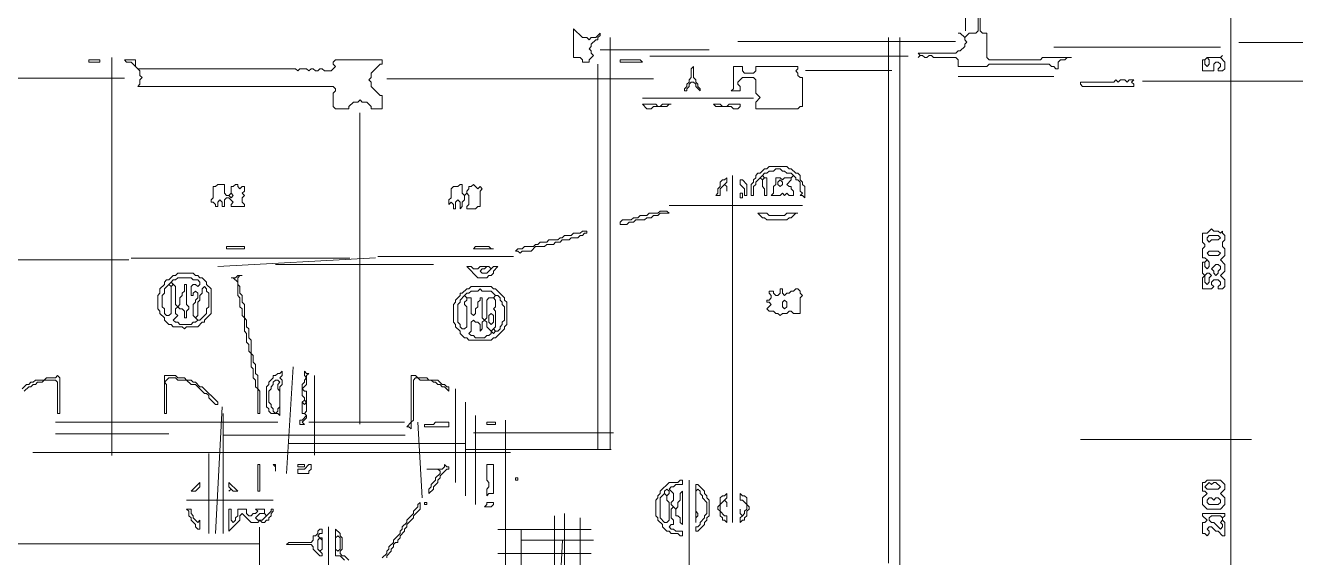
# Model space of a CAD drawing. Extents: x 12 to 2459, y 13 to 1740.
# Drawn here: x 1514 to 2085, y 1105 to 1344 of the extents above; entities that cross this region are included whole.
import ezdxf

# ---------------------------------------------------------------- set-up
doc = ezdxf.new("R2010")
doc.units = 0
for name, color, linetype, lineweight in [('TRACE_CURVE', 6, 'Continuous', 0), ('TRACE_STRAIGHT', 5, 'Continuous', 0), ('TRACE_TEXT_SYMBOL', 6, 'Continuous', 0)]:
    doc.layers.add(name, color=color, linetype=linetype, lineweight=lineweight)

msp = doc.modelspace()

# ---------------------------------------------------------------- linework, layer by layer
at = {"layer": 'TRACE_CURVE', "color": 6}
for points in [[(1942, 1532), (1942, 1342), (1941, 1341), (1938, 1341), (1936, 1339), (1934, 1341), (1933, 1341), (1934, 1341), (1936, 1339), (1936, 1338), (1937, 1337), (1936, 1336), (1936, 1335), (1934, 1333), (1933, 1333), (1932, 1332), (1915, 1332), (1916, 1331), (1915, 1330), (1916, 1331), (1917, 1331), (1918, 1330), (1919, 1330), (1920, 1331), (1921, 1331), (1922, 1330), (1932, 1330), (1933, 1329), (1933, 1326), (1946, 1326), (1947, 1327), (1974, 1327), (1975, 1326), (1976, 1326), (1977, 1325), (1978, 1325), (1978, 1328), (1979, 1329), (1981, 1329), (1982, 1330), (1984, 1330), (1971, 1330), (1970, 1329), (1947, 1329), (1946, 1330), (1946, 1341), (1944, 1341), (1943, 1342), (1943, 1532)], [(1653, 1118), (1653, 1106), (1655, 1106), (1657, 1104)], [(1659, 1104), (1657, 1106), (1656, 1106), (1655, 1107), (1655, 1108), (1656, 1109), (1656, 1114), (1655, 1115), (1655, 1116), (1653, 1118)]]:
    msp.add_lwpolyline(points, dxfattribs=at)
msp.add_lwpolyline([(1653, 1114), (1654, 1115), (1655, 1114), (1655, 1109), (1654, 1108), (1653, 1109)], close=True, dxfattribs=at)
at = {"layer": 'TRACE_STRAIGHT', "color": 5}
for p, q in [((1936.31, 1540), (1936.31, 1342)), ((2055.66, 1494), (2055.66, 894.88)), ((1776.46, 1339), (1776.46, 1153.78)), ((1834, 1337.27), (1931.87, 1337.27)), ((1901.64, 1339), (1901.64, 1102.62)), ((1906.74, 1339), (1906.74, 1095.12)), ((1772, 1333.5), (1821, 1333.5)), ((1976, 1334.63), (2051, 1334.63)), ((2059.35, 1336.79), (2129, 1336.79)), ((1552.41, 1330), (1552.41, 1151)), ((1770.96, 1327), (1770.96, 1153.78)), ((1794.38, 1330.58), (1910.62, 1330.58)), ((1454.37, 1320.78), (1558, 1320.78)), ((1676.03, 1320.5), (1796.03, 1320.5)), ((1864.37, 1324.28), (1903.13, 1324.28)), ((1933, 1321.5), (1976, 1321.5)), ((2016, 1319.47), (2129, 1319.47)), ((1791, 1311.75), (1841, 1311.75)), ((1663.96, 1305.14), (1663.96, 1165.12)), ((1831.53, 1277), (1831.53, 1121)), ((1803, 1263.5), (1863, 1263.5)), ((1561, 1239.87), (1659.38, 1239.87)), ((1600, 1236), (1671, 1240)), ((1672, 1240.5), (1733, 1240.5)), ((1487, 1239), (1560, 1239)), ((1626, 1237), (1697, 1237)), ((1631, 1143), (1634, 1191)), ((1643.5, 1187), (1643.5, 1151.25)), ((1706.88, 1181), (1706.88, 1139)), ((1599, 1116), (1602, 1173)), ((1711.5, 1175), (1711.5, 1133)), ((1527, 1166), (1627, 1166)), ((1602.5, 1170), (1602.5, 1116)), ((1641, 1166), (1684, 1166)), ((1690, 1166), (1692, 1132)), ((1716, 1169), (1716, 1129)), ((1729.44, 1167), (1729.44, 1043)), ((1527, 1160.77), (1578, 1160.77)), ((1602.5, 1160.25), (1684.37, 1160.25)), ((1715, 1161.33), (1778, 1161.33)), ((1631.84, 1156.43), (1711.5, 1156.43)), ((1988, 1158.28), (2065, 1158.28)), ((1516.87, 1152.44), (1731.75, 1152.44)), ((1596, 1152), (1596, 1116)), ((1711.5, 1153.78), (1777, 1153.78)), ((1812, 1140), (1812, 1085.65)), ((1586, 1131), (1625, 1131)), ((1751.5, 1124), (1751.5, 1072)), ((1756, 1125), (1756, 1078)), ((1763, 1123), (1763, 1087)), ((1618.85, 1118.88), (1618.85, 985.12)), ((1649.89, 1119), (1649.89, 1034)), ((1726, 1117.75), (1768, 1117.75)), ((1736.5, 1117.75), (1736.5, 998)), ((1446, 1111.4), (1618.85, 1111.4)), ((1736.5, 1113), (1769, 1113)), ((1753, 1072), (1755.1, 1113)), ((1726, 1107), (1768, 1107))]:
    msp.add_line(p, q, dxfattribs=at)
at = {"layer": 'TRACE_TEXT_SYMBOL', "color": 6}
for points in [[(1760, 1343), (1760, 1330), (1763, 1330), (1764, 1329), (1764, 1328), (1767, 1328), (1767, 1329), (1769, 1331), (1768, 1332), (1768, 1333), (1767, 1334), (1768, 1335), (1768, 1336), (1770, 1338), (1771, 1338), (1771, 1339), (1772, 1340), (1772, 1341), (1770, 1339), (1768, 1339), (1767, 1338), (1766, 1339), (1764, 1339)], [(1542, 1329), (1547, 1329), (1547, 1328), (1542, 1328)], [(1558, 1329), (1559, 1328), (1561, 1328), (1565, 1324), (1565, 1322), (1566, 1321), (1565, 1320), (1565, 1318), (1564, 1317), (1652, 1317), (1653, 1316), (1653, 1315), (1652, 1314), (1652, 1308), (1653, 1307), (1659, 1307), (1659, 1308), (1661, 1310), (1663, 1310), (1664, 1311), (1665, 1310), (1667, 1310), (1669, 1308), (1669, 1307), (1674, 1307), (1674, 1313), (1673, 1313), (1669, 1317), (1669, 1319), (1668, 1320), (1669, 1321), (1669, 1323), (1673, 1327), (1674, 1327), (1674, 1329), (1653, 1329), (1652, 1328), (1652, 1327), (1653, 1326), (1651, 1324), (1648, 1324), (1647, 1325), (1646, 1325), (1645, 1324), (1644, 1324), (1643, 1325), (1642, 1325), (1641, 1324), (1640, 1325), (1637, 1325), (1636, 1324), (1635, 1325), (1564, 1325), (1563, 1326), (1563, 1329)], [(1781, 1329), (1781, 1328), (1791, 1328), (1790, 1329)], [(1814, 1326), (1813, 1325), (1813, 1321), (1812, 1320), (1812, 1319), (1811, 1318), (1811, 1317), (1810, 1316), (1810, 1315), (1811, 1315), (1811, 1316), (1812, 1317), (1812, 1318), (1813, 1319), (1814, 1319), (1815, 1318), (1815, 1317), (1817, 1315), (1817, 1316), (1816, 1317), (1816, 1318), (1815, 1319), (1815, 1320), (1814, 1321)], [(1832, 1326), (1832, 1316), (1831, 1315), (1835, 1315), (1835, 1317), (1834, 1318), (1834, 1319), (1836, 1321), (1841, 1321), (1842, 1320), (1842, 1314), (1844, 1312), (1842, 1310), (1842, 1307), (1861, 1307), (1862, 1308), (1863, 1308), (1863, 1321), (1862, 1321), (1861, 1322), (1861, 1323), (1860, 1324), (1861, 1325), (1861, 1326), (1842, 1326), (1842, 1324), (1841, 1323), (1837, 1323), (1836, 1324), (1836, 1326)], [(2052, 1331), (2051, 1330), (2045, 1330), (2044, 1329), (2043, 1329), (2043, 1324), (2048, 1324), (2048, 1327), (2049, 1328), (2050, 1328), (2051, 1327), (2051, 1326), (2050, 1325), (2050, 1324), (2052, 1324), (2053, 1325), (2053, 1328), (2051, 1330)], [(2044, 1329), (2045, 1330), (2046, 1329), (2046, 1327), (2045, 1326), (2044, 1327)], [(2004, 1320), (2003, 1319), (1988, 1319), (1988, 1318), (1989, 1317), (2012, 1317), (2012, 1318), (2011, 1319), (2012, 1320), (2010, 1320), (2009, 1319), (2008, 1320), (2006, 1320), (2005, 1319)], [(1791, 1309), (1793, 1307), (1795, 1307), (1796, 1308), (1802, 1308), (1803, 1309), (1804, 1309), (1800, 1309), (1799, 1308), (1798, 1308), (1797, 1309)], [(1823, 1309), (1824, 1308), (1831, 1308), (1832, 1307), (1834, 1307), (1835, 1308), (1835, 1309), (1830, 1309), (1829, 1308), (1827, 1308), (1826, 1309)], [(1829, 1276), (1828, 1275), (1827, 1275), (1826, 1274), (1826, 1272), (1825, 1271), (1825, 1269), (1824, 1268), (1826, 1268), (1826, 1271), (1828, 1273), (1829, 1272), (1829, 1270), (1829, 1272), (1828, 1273), (1829, 1274)], [(1835, 1275), (1835, 1273), (1837, 1271), (1837, 1268), (1838, 1268), (1838, 1273), (1836, 1275)], [(1844, 1276), (1845, 1277), (1846, 1276), (1845, 1275)], [(1852, 1274), (1853, 1275), (1854, 1274), (1854, 1273), (1853, 1272), (1852, 1273)], [(1600, 1273), (1599, 1272), (1598, 1272), (1598, 1267), (1597, 1266), (1597, 1265), (1598, 1265), (1599, 1264), (1599, 1263), (1600, 1263), (1600, 1265), (1601, 1266), (1602, 1265), (1602, 1263), (1603, 1263), (1603, 1266), (1604, 1267), (1605, 1267), (1607, 1265), (1606, 1264), (1606, 1263), (1612, 1263), (1612, 1264), (1611, 1265), (1611, 1267), (1612, 1268), (1611, 1269), (1612, 1270), (1612, 1272), (1611, 1272), (1610, 1271), (1609, 1272), (1609, 1273), (1608, 1273), (1607, 1272), (1606, 1272), (1606, 1269), (1605, 1268), (1604, 1268), (1603, 1269), (1603, 1273)], [(1605, 1268), (1606, 1269), (1607, 1268), (1606, 1267)], [(1709, 1273), (1708, 1272), (1706, 1272), (1705, 1271), (1705, 1267), (1704, 1266), (1704, 1264), (1705, 1265), (1706, 1264), (1706, 1262), (1707, 1262), (1707, 1265), (1708, 1266), (1709, 1265), (1709, 1262), (1710, 1263), (1710, 1265), (1711, 1266), (1711, 1268), (1712, 1269), (1713, 1268), (1713, 1264), (1712, 1263), (1712, 1262), (1716, 1262), (1717, 1263), (1718, 1263), (1718, 1270), (1719, 1271), (1718, 1272), (1717, 1271), (1715, 1273), (1714, 1272), (1713, 1272), (1713, 1271), (1712, 1270), (1712, 1269), (1711, 1268), (1710, 1269), (1710, 1273)], [(1835, 1269), (1836, 1269), (1836, 1267), (1835, 1267)], [(1799, 1261), (1798, 1260), (1794, 1260), (1793, 1259), (1790, 1259), (1789, 1258), (1787, 1258), (1786, 1257), (1782, 1257), (1781, 1256), (1781, 1255), (1784, 1255), (1785, 1256), (1787, 1256), (1788, 1257), (1792, 1257), (1793, 1258), (1795, 1258), (1796, 1259), (1798, 1259), (1799, 1260), (1803, 1260), (1802, 1261)], [(1843, 1260), (1845, 1258), (1846, 1258), (1847, 1257), (1856, 1257), (1857, 1258), (1858, 1258), (1860, 1260), (1861, 1260), (1856, 1260), (1855, 1259), (1848, 1259), (1847, 1260)], [(1764, 1252), (1763, 1251), (1760, 1251), (1759, 1250), (1756, 1250), (1755, 1249), (1754, 1249), (1753, 1248), (1749, 1248), (1748, 1247), (1745, 1247), (1744, 1246), (1743, 1246), (1742, 1245), (1738, 1245), (1737, 1244), (1735, 1244), (1734, 1243), (1735, 1243), (1736, 1242), (1737, 1243), (1741, 1243), (1743, 1245), (1747, 1245), (1748, 1246), (1751, 1246), (1752, 1247), (1754, 1247), (1755, 1248), (1758, 1248), (1759, 1249), (1762, 1249), (1763, 1250), (1764, 1250), (1765, 1251), (1766, 1251), (1766, 1252)], [(2047, 1253), (2045, 1251), (2043, 1251), (2043, 1247), (2044, 1246), (2044, 1245), (2043, 1244), (2043, 1240), (2044, 1240), (2045, 1239), (2044, 1238), (2043, 1238), (2043, 1233), (2044, 1232), (2043, 1231), (2043, 1226), (2047, 1226), (2048, 1227), (2047, 1228), (2047, 1229), (2048, 1230), (2050, 1230), (2051, 1229), (2051, 1228), (2050, 1227), (2050, 1226), (2052, 1226), (2053, 1227), (2053, 1230), (2051, 1232), (2053, 1234), (2053, 1237), (2051, 1239), (2053, 1241), (2053, 1244), (2052, 1245), (2052, 1247), (2053, 1248), (2053, 1250), (2052, 1251), (2052, 1252), (2051, 1251), (2050, 1252), (2048, 1252)], [(2045, 1249), (2046, 1250), (2050, 1250), (2051, 1249), (2050, 1248), (2047, 1248), (2046, 1247), (2045, 1248)], [(1604, 1245), (1612, 1245), (1612, 1244), (1604, 1244)], [(1716, 1245), (1715, 1244), (1724, 1244), (1723, 1244), (1722, 1245)], [(2045, 1242), (2046, 1243), (2050, 1243), (2051, 1242), (2050, 1241), (2046, 1241)], [(1712, 1236), (1717, 1231), (1721, 1231), (1722, 1232), (1723, 1232), (1724, 1233), (1724, 1234), (1726, 1236), (1724, 1236), (1723, 1235), (1722, 1236), (1718, 1236), (1717, 1235), (1715, 1235), (1714, 1236)], [(1720, 1235), (1721, 1236), (1722, 1236), (1723, 1235), (1721, 1233), (1719, 1233), (1718, 1234), (1719, 1235)], [(2044, 1238), (2045, 1239), (2046, 1238), (2046, 1236), (2045, 1235), (2044, 1236)], [(2049, 1237), (2050, 1237), (2051, 1236), (2051, 1235), (2050, 1234), (2050, 1233), (2049, 1232), (2048, 1233), (2048, 1234), (2047, 1235)], [(1582, 1233), (1581, 1232), (1580, 1232), (1578, 1230), (1577, 1230), (1576, 1229), (1576, 1228), (1574, 1226), (1574, 1224), (1573, 1223), (1573, 1217), (1574, 1216), (1574, 1215), (1576, 1213), (1576, 1212), (1578, 1210), (1579, 1210), (1580, 1209), (1584, 1209), (1585, 1208), (1586, 1209), (1591, 1209), (1593, 1211), (1594, 1211), (1594, 1212), (1597, 1215), (1597, 1226), (1595, 1228), (1595, 1229), (1593, 1231), (1592, 1231), (1591, 1232), (1590, 1232), (1589, 1233)], [(1578, 1228), (1579, 1229), (1580, 1228), (1579, 1227)], [(1581, 1230), (1582, 1231), (1588, 1231), (1589, 1230), (1591, 1230), (1592, 1229), (1592, 1228), (1591, 1227), (1590, 1228), (1589, 1228), (1588, 1227), (1588, 1223), (1589, 1223), (1589, 1224), (1590, 1225), (1591, 1224), (1591, 1222), (1590, 1221), (1590, 1220), (1589, 1219), (1589, 1214), (1591, 1212), (1590, 1211), (1589, 1211), (1588, 1210), (1583, 1210), (1582, 1211), (1581, 1211), (1580, 1212), (1582, 1214), (1581, 1215), (1581, 1217), (1582, 1218), (1583, 1217), (1584, 1217), (1585, 1216), (1585, 1213), (1586, 1213), (1586, 1216), (1587, 1217), (1587, 1218), (1586, 1219), (1586, 1228), (1585, 1228), (1585, 1225), (1584, 1224), (1584, 1223), (1583, 1222), (1583, 1219), (1582, 1218), (1581, 1219), (1581, 1227), (1579, 1229), (1580, 1230)], [(1609, 1232), (1608, 1231), (1606, 1231), (1607, 1231), (1609, 1229), (1609, 1223), (1610, 1222), (1610, 1218), (1611, 1217), (1611, 1214), (1612, 1213), (1612, 1207), (1613, 1206), (1613, 1202), (1614, 1201), (1614, 1198), (1615, 1197), (1615, 1191), (1616, 1190), (1616, 1186), (1617, 1185), (1617, 1182), (1618, 1181), (1618, 1170), (1619, 1170), (1619, 1180), (1618, 1181), (1618, 1187), (1617, 1188), (1617, 1192), (1616, 1193), (1616, 1196), (1615, 1197), (1615, 1203), (1614, 1204), (1614, 1208), (1613, 1209), (1613, 1212), (1612, 1213), (1612, 1219), (1611, 1220), (1611, 1223), (1610, 1224), (1610, 1227), (1609, 1228), (1609, 1231), (1610, 1232), (1611, 1232)], [(2044, 1232), (2045, 1233), (2046, 1233), (2047, 1232), (2046, 1231), (2046, 1229), (2045, 1228), (2044, 1229)], [(1578, 1228), (1579, 1227), (1579, 1215), (1578, 1214), (1577, 1214), (1576, 1215), (1576, 1217), (1575, 1218), (1575, 1223), (1576, 1224), (1576, 1226)], [(1593, 1226), (1594, 1227), (1595, 1226), (1595, 1225), (1596, 1224), (1596, 1218), (1595, 1217), (1595, 1215), (1592, 1212), (1591, 1212), (1590, 1213), (1591, 1214), (1591, 1220), (1592, 1221), (1592, 1223), (1593, 1224)], [(1714, 1227), (1713, 1226), (1712, 1226), (1710, 1224), (1709, 1224), (1709, 1223), (1707, 1221), (1707, 1220), (1706, 1219), (1706, 1211), (1707, 1210), (1707, 1209), (1709, 1207), (1709, 1206), (1711, 1204), (1712, 1204), (1713, 1203), (1723, 1203), (1724, 1204), (1725, 1204), (1729, 1208), (1729, 1209), (1730, 1210), (1730, 1220), (1729, 1221), (1729, 1222), (1725, 1226), (1724, 1226), (1723, 1227)], [(1711, 1223), (1712, 1222), (1712, 1221), (1711, 1220), (1711, 1219), (1712, 1218), (1712, 1209), (1711, 1208), (1710, 1208), (1709, 1209), (1709, 1210), (1708, 1211), (1708, 1219), (1709, 1220), (1709, 1221)], [(1717, 1225), (1718, 1226), (1719, 1225), (1723, 1225), (1725, 1223), (1724, 1222), (1722, 1222), (1721, 1221), (1721, 1213), (1720, 1212), (1719, 1213), (1719, 1222), (1718, 1222), (1718, 1221), (1717, 1220), (1717, 1218), (1716, 1217), (1716, 1215), (1715, 1214), (1714, 1215), (1714, 1222), (1712, 1222), (1711, 1223), (1712, 1224), (1713, 1224), (1714, 1225)], [(1724, 1222), (1725, 1223), (1726, 1223), (1727, 1222), (1727, 1221), (1728, 1220), (1728, 1219), (1729, 1218), (1729, 1212), (1728, 1211), (1728, 1210), (1727, 1209), (1727, 1208), (1726, 1207), (1725, 1207), (1724, 1208), (1725, 1209), (1725, 1216), (1724, 1217), (1725, 1218), (1725, 1221)], [(1853, 1226), (1853, 1224), (1852, 1223), (1851, 1223), (1850, 1224), (1850, 1225), (1848, 1225), (1848, 1224), (1849, 1223), (1849, 1222), (1848, 1221), (1847, 1221), (1847, 1220), (1848, 1220), (1849, 1219), (1847, 1217), (1848, 1216), (1850, 1216), (1851, 1215), (1852, 1215), (1853, 1214), (1854, 1215), (1856, 1215), (1857, 1216), (1858, 1216), (1859, 1215), (1862, 1215), (1862, 1222), (1863, 1223), (1862, 1224), (1862, 1225), (1861, 1226), (1860, 1226), (1859, 1225), (1858, 1225), (1857, 1224), (1856, 1224), (1855, 1223), (1854, 1224), (1854, 1226)], [(1854, 1220), (1855, 1221), (1856, 1220), (1856, 1218), (1855, 1217), (1854, 1218)], [(1714, 1211), (1715, 1212), (1716, 1211), (1717, 1211), (1718, 1210), (1718, 1207), (1719, 1208), (1719, 1211), (1720, 1212), (1721, 1211), (1721, 1209), (1723, 1207), (1723, 1206), (1722, 1205), (1721, 1205), (1720, 1204), (1716, 1204), (1715, 1205), (1714, 1205), (1713, 1206), (1714, 1207)], [(1722, 1214), (1723, 1215), (1724, 1214), (1724, 1211), (1723, 1210), (1722, 1211)], [(1723, 1207), (1724, 1208), (1725, 1207), (1724, 1206)], [(1629, 1189), (1628, 1188), (1627, 1188), (1626, 1187), (1625, 1187), (1625, 1186), (1623, 1184), (1623, 1183), (1622, 1182), (1622, 1173), (1623, 1172), (1623, 1171), (1624, 1170), (1627, 1170), (1628, 1169), (1628, 1182), (1629, 1183), (1629, 1185), (1628, 1186), (1629, 1187)], [(1639, 1189), (1639, 1187), (1640, 1186), (1639, 1185), (1639, 1184), (1638, 1183), (1638, 1178), (1639, 1177), (1639, 1176), (1638, 1175), (1638, 1170), (1639, 1170), (1640, 1169), (1638, 1167), (1637, 1167), (1637, 1165), (1639, 1165), (1638, 1166), (1640, 1168), (1640, 1169), (1639, 1170), (1640, 1171), (1640, 1180), (1639, 1180), (1638, 1181), (1640, 1183), (1640, 1187), (1641, 1188), (1640, 1188)], [(1576, 1187), (1576, 1170), (1577, 1170), (1577, 1183), (1576, 1184), (1578, 1186), (1581, 1186), (1582, 1185), (1586, 1185), (1588, 1183), (1590, 1183), (1594, 1179), (1595, 1179), (1596, 1178), (1596, 1177), (1599, 1174), (1600, 1174), (1600, 1175), (1593, 1182), (1592, 1182), (1590, 1184), (1589, 1184), (1588, 1185), (1586, 1185), (1585, 1186), (1582, 1186), (1581, 1187)], [(1625, 1184), (1626, 1185), (1627, 1185), (1628, 1184), (1627, 1183), (1627, 1181), (1628, 1180), (1628, 1173), (1627, 1172), (1627, 1171), (1626, 1170), (1625, 1171), (1625, 1172), (1624, 1173), (1624, 1174), (1623, 1175), (1623, 1180), (1624, 1181), (1624, 1182), (1625, 1183)], [(1687, 1187), (1687, 1166), (1685, 1164), (1686, 1164), (1687, 1163), (1687, 1166), (1688, 1167), (1688, 1185), (1689, 1186), (1690, 1186), (1691, 1185), (1696, 1185), (1697, 1184), (1698, 1184), (1699, 1183), (1700, 1183), (1701, 1182), (1702, 1182), (1704, 1180), (1704, 1182), (1703, 1182), (1702, 1183), (1701, 1183), (1699, 1185), (1695, 1185), (1694, 1186), (1690, 1186), (1689, 1187)], [(1638, 1175), (1639, 1176), (1640, 1175), (1639, 1174)], [(1698, 1166), (1697, 1165), (1693, 1165), (1693, 1164), (1704, 1164), (1704, 1166)], [(1721, 1166), (1725, 1166), (1725, 1165), (1721, 1165)], [(1618, 1147), (1618, 1135), (1619, 1135), (1619, 1147)], [(1625, 1147), (1626, 1146), (1626, 1144), (1626, 1147)], [(1641, 1147), (1639, 1145), (1636, 1145), (1636, 1143), (1641, 1143), (1641, 1144), (1642, 1145), (1642, 1147)], [(1636, 1147), (1639, 1147), (1639, 1146), (1636, 1146)], [(1702, 1147), (1702, 1146), (1701, 1145), (1694, 1145), (1699, 1145), (1700, 1144), (1700, 1143), (1698, 1141), (1698, 1140), (1696, 1138), (1696, 1137), (1695, 1136), (1695, 1134), (1697, 1136), (1697, 1137), (1699, 1139), (1699, 1140), (1700, 1141), (1700, 1142), (1703, 1145), (1704, 1145), (1704, 1146), (1703, 1146)], [(1721, 1147), (1721, 1140), (1722, 1139), (1722, 1137), (1721, 1136), (1721, 1133), (1722, 1134), (1724, 1134), (1724, 1147)], [(1592, 1139), (1588, 1135), (1590, 1135), (1592, 1137)], [(1605, 1139), (1605, 1137), (1606, 1136), (1605, 1135), (1606, 1136), (1607, 1135), (1609, 1135)], [(1734, 1141), (1735, 1141), (1735, 1140), (1734, 1140)], [(1808, 1140), (1807, 1139), (1803, 1139), (1799, 1135), (1799, 1134), (1798, 1133), (1798, 1132), (1797, 1131), (1797, 1124), (1798, 1123), (1798, 1122), (1800, 1120), (1800, 1119), (1802, 1117), (1803, 1117), (1804, 1116), (1807, 1116), (1808, 1115), (1809, 1115), (1809, 1117), (1806, 1117), (1805, 1118), (1804, 1118), (1803, 1119), (1804, 1120), (1805, 1120), (1805, 1122), (1804, 1123), (1804, 1127), (1805, 1128), (1806, 1127), (1806, 1124), (1807, 1124), (1808, 1123), (1808, 1121), (1809, 1120), (1809, 1135), (1808, 1134), (1808, 1131), (1807, 1130), (1807, 1128), (1806, 1127), (1804, 1129), (1804, 1130), (1805, 1131), (1805, 1134), (1803, 1136), (1804, 1137), (1805, 1137), (1806, 1138), (1809, 1138), (1809, 1140)], [(1815, 1138), (1815, 1121), (1815, 1123), (1816, 1124), (1816, 1125), (1815, 1126), (1815, 1135), (1816, 1136), (1817, 1135), (1817, 1134), (1818, 1133), (1818, 1132), (1820, 1130), (1820, 1125), (1819, 1124), (1819, 1123), (1817, 1121), (1817, 1120), (1816, 1119), (1815, 1119), (1815, 1117), (1816, 1117), (1819, 1120), (1819, 1121), (1820, 1122), (1820, 1123), (1821, 1124), (1821, 1131), (1820, 1132), (1820, 1133), (1819, 1134), (1819, 1135), (1816, 1138)], [(2045, 1140), (2044, 1139), (2043, 1139), (2043, 1135), (2044, 1135), (2045, 1134), (2043, 1132), (2043, 1129), (2045, 1127), (2051, 1127), (2053, 1129), (2053, 1132), (2051, 1134), (2053, 1136), (2053, 1138), (2051, 1140)], [(2046, 1139), (2047, 1138), (2048, 1139), (2049, 1139), (2051, 1137), (2050, 1136), (2045, 1136), (2044, 1137)], [(1801, 1134), (1802, 1133), (1802, 1131), (1803, 1130), (1803, 1122), (1802, 1121), (1801, 1121), (1799, 1123), (1799, 1132)], [(1801, 1135), (1802, 1136), (1803, 1135), (1803, 1134), (1802, 1133), (1801, 1134)], [(1829, 1134), (1828, 1133), (1827, 1133), (1826, 1132), (1826, 1129), (1825, 1128), (1825, 1127), (1826, 1126), (1826, 1124), (1827, 1123), (1827, 1122), (1828, 1122), (1829, 1121), (1829, 1124), (1828, 1124), (1826, 1126), (1826, 1129), (1828, 1131), (1829, 1130), (1829, 1128), (1829, 1130), (1828, 1131), (1829, 1132)], [(1835, 1134), (1835, 1131), (1836, 1131), (1838, 1129), (1838, 1127), (1837, 1126), (1837, 1125), (1836, 1124), (1835, 1125), (1835, 1127), (1835, 1125), (1836, 1124), (1835, 1123), (1835, 1121), (1836, 1122), (1837, 1122), (1837, 1123), (1838, 1124), (1838, 1126), (1839, 1127), (1839, 1128), (1838, 1129), (1838, 1132), (1837, 1133), (1836, 1133)], [(2045, 1131), (2046, 1132), (2047, 1132), (2048, 1131), (2049, 1132), (2050, 1132), (2051, 1131), (2051, 1130), (2050, 1129), (2046, 1129), (2045, 1130)], [(1586, 1127), (1587, 1126), (1587, 1124), (1588, 1123), (1588, 1122), (1590, 1120), (1590, 1119), (1591, 1118), (1592, 1118), (1592, 1122), (1591, 1121), (1589, 1123), (1589, 1124), (1588, 1125), (1588, 1127)], [(1605, 1127), (1605, 1117), (1610, 1122), (1610, 1124), (1611, 1125), (1615, 1121), (1618, 1121), (1619, 1122), (1620, 1121), (1621, 1121), (1622, 1122), (1623, 1122), (1623, 1123), (1624, 1124), (1624, 1125), (1625, 1126), (1625, 1127), (1624, 1127), (1624, 1126), (1622, 1124), (1621, 1125), (1621, 1127), (1617, 1127), (1618, 1126), (1617, 1125), (1616, 1125), (1615, 1124), (1614, 1124), (1613, 1125), (1613, 1127), (1609, 1127), (1609, 1124), (1608, 1123), (1608, 1122), (1607, 1121), (1606, 1122), (1606, 1127)], [(1693, 1130), (1694, 1130), (1694, 1129), (1693, 1129)], [(1721, 1130), (1721, 1129), (1720, 1128), (1723, 1128), (1724, 1129), (1724, 1130)], [(1619, 1125), (1621, 1125), (1622, 1124), (1620, 1122), (1618, 1122), (1617, 1123)], [(2043, 1125), (2043, 1124), (2045, 1122), (2044, 1121), (2043, 1121), (2043, 1116), (2044, 1116), (2045, 1115), (2046, 1116), (2046, 1117), (2045, 1118), (2046, 1119), (2047, 1119), (2049, 1117), (2050, 1117), (2052, 1115), (2053, 1115), (2053, 1121), (2052, 1122), (2052, 1123), (2053, 1124), (2053, 1125)], [(2046, 1123), (2047, 1124), (2051, 1124), (2052, 1123), (2052, 1122), (2051, 1121), (2052, 1120), (2052, 1119), (2051, 1118), (2048, 1121), (2047, 1121), (2046, 1122)], [(1646, 1118), (1645, 1117), (1645, 1116), (1644, 1115), (1643, 1115), (1643, 1113), (1642, 1112), (1632, 1112), (1631, 1111), (1642, 1111), (1643, 1110), (1643, 1109), (1646, 1106), (1647, 1106), (1647, 1107), (1646, 1108), (1647, 1109), (1647, 1114), (1646, 1114), (1645, 1115), (1646, 1116), (1647, 1116), (1647, 1118)], [(1645, 1113), (1646, 1114), (1647, 1113), (1647, 1109), (1646, 1108), (1645, 1109)]]:
    msp.add_lwpolyline(points, close=True, dxfattribs=at)
for points in [[(1848, 1281), (1847, 1280), (1846, 1280), (1844, 1278), (1843, 1278), (1842, 1277), (1842, 1276), (1841, 1275), (1841, 1274), (1840, 1273), (1840, 1268), (1841, 1268), (1841, 1272), (1842, 1273), (1842, 1274), (1844, 1276), (1845, 1275), (1845, 1272), (1846, 1271), (1846, 1268), (1847, 1268), (1847, 1276), (1846, 1276), (1845, 1277), (1846, 1278), (1847, 1278), (1848, 1279), (1850, 1279), (1851, 1280), (1853, 1280), (1854, 1279), (1855, 1279), (1856, 1278), (1858, 1278), (1859, 1277), (1858, 1276), (1855, 1276), (1854, 1275), (1853, 1276), (1851, 1276), (1851, 1273), (1850, 1272), (1850, 1269), (1849, 1268), (1853, 1268), (1854, 1269), (1855, 1268), (1856, 1269), (1857, 1268), (1859, 1268), (1859, 1270), (1858, 1271), (1858, 1272), (1857, 1272), (1856, 1273), (1858, 1275), (1858, 1276), (1859, 1277), (1860, 1276), (1860, 1275), (1861, 1275), (1862, 1274), (1862, 1270), (1863, 1269)], [(1863, 1269), (1862, 1268), (1863, 1268), (1864, 1267), (1864, 1272), (1863, 1273), (1863, 1274), (1862, 1275), (1862, 1277), (1861, 1278), (1860, 1278), (1858, 1280), (1857, 1280), (1856, 1281), (1848, 1281)], [(1513, 1180), (1515, 1182), (1516, 1182), (1517, 1183), (1518, 1183), (1519, 1184), (1521, 1184), (1522, 1185), (1527, 1185), (1528, 1184), (1528, 1170), (1529, 1170), (1529, 1186), (1528, 1187), (1527, 1186), (1523, 1186), (1522, 1185), (1518, 1185), (1517, 1184), (1516, 1184), (1515, 1183), (1514, 1183), (1512, 1181)], [(1676, 1105), (1676, 1106), (1678, 1108), (1678, 1109), (1679, 1110), (1679, 1111), (1680, 1112), (1681, 1112), (1681, 1113), (1682, 1114), (1682, 1115), (1684, 1117), (1684, 1118), (1685, 1119), (1685, 1120), (1688, 1123), (1688, 1124), (1691, 1127), (1691, 1130), (1690, 1129), (1690, 1128), (1688, 1126), (1688, 1125), (1685, 1122), (1685, 1121), (1683, 1119), (1683, 1118), (1682, 1117), (1682, 1116), (1679, 1113), (1679, 1112), (1677, 1110), (1677, 1109), (1676, 1108), (1676, 1107), (1674, 1105)]]:
    msp.add_lwpolyline(points, dxfattribs=at)

doc.saveas('drawing.dxf')
